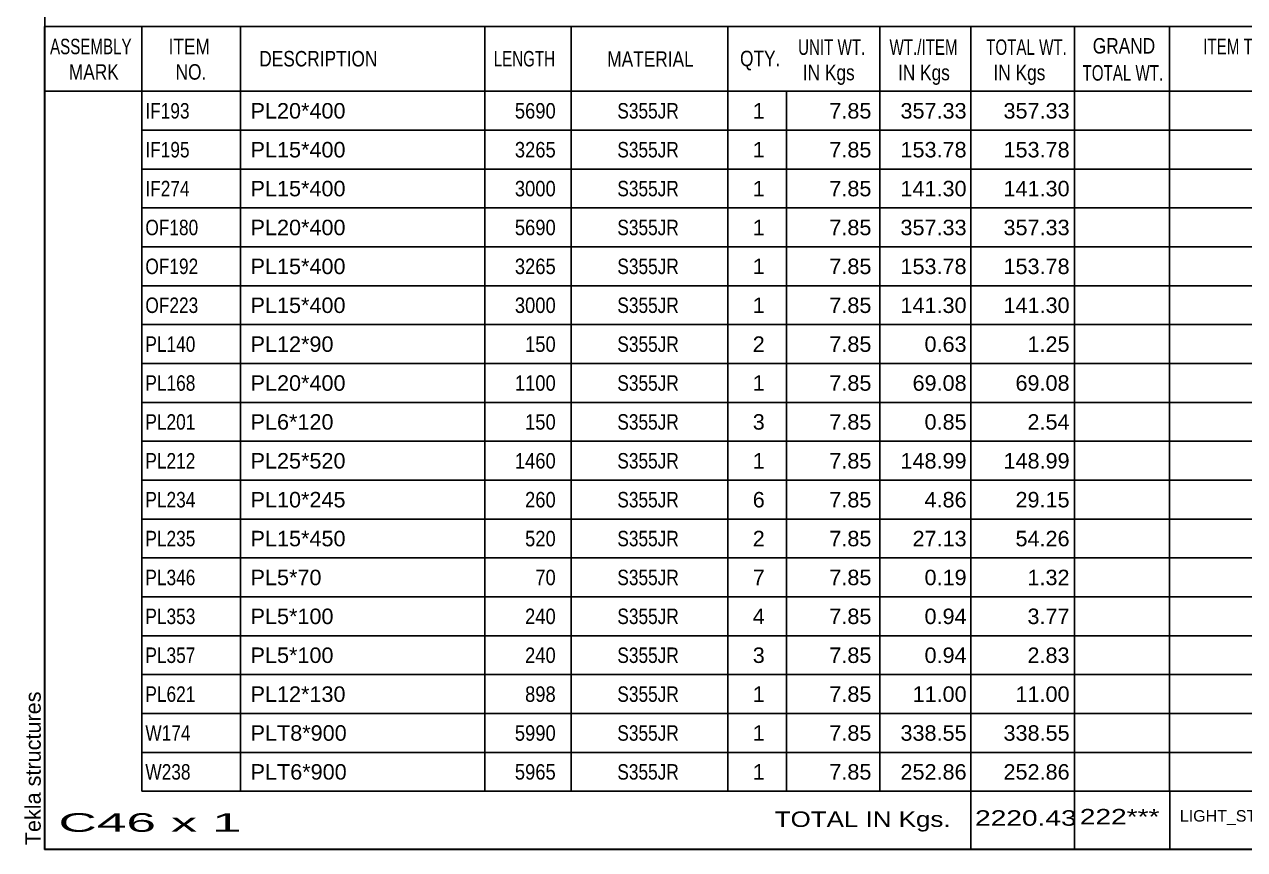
# Model space of a CAD drawing. Header units: millimetres. Extents: x -324 to 88, y -156 to 136.
# Drawn here: x -324.3 to -173.7, y -156.4 to -54.5 of the extents above; entities that cross this region are included whole.
import ezdxf

# ---------------------------------------------------------------- set-up
doc = ezdxf.new("R2010")
doc.units = ezdxf.units.MM
doc.styles.add('Arial', font='ARIAL.TTF', dxfattribs={"height": 0.2})

# ---------------------------------------------------------------- blocks, each defined once
blk = doc.blocks.new('Unknown-623355106-1210')
at = {"color": 5, "linetype": 'Continuous'}
for p, q in [((-321.79, 130.66), (-321.79, -156.34)), ((-321.79, -156.34), (88.21, -156.34))]:
    blk.add_line(p, q, dxfattribs=at)
at = {"color": 174, "linetype": 'Continuous', "style": 'Arial'}
blk.add_text('Tekla structures', height=1.9102, rotation=90, dxfattribs=at).set_placement((-322.29, -155.84))
blk = doc.blocks.new('CBS_BOM-623355106-7118')
at = {"color": 7, "linetype": 'Continuous'}
for p, q in [((-321.82, -62.78), (-321.82, -54.78)), ((-321.82, -54.78), (-166.9, -54.78)), ((-309.82, -62.78), (-309.82, -54.78)), ((-297.63, -62.78), (-297.63, -54.78)), ((-267.47, -62.78), (-267.47, -54.78)), ((-256.79, -62.78), (-256.79, -54.78)), ((-237.47, -62.78), (-237.47, -54.78)), ((-218.67, -62.78), (-218.67, -54.78)), ((-207.46, -62.78), (-207.46, -54.78)), ((-194.67, -62.78), (-194.67, -54.78)), ((-182.92, -62.78), (-182.92, -54.78)), ((-321.82, -62.78), (-166.9, -62.78)), ((-321.82, -67.58), (-321.82, -62.78)), ((-309.82, -67.58), (-309.82, -62.78)), ((-297.63, -67.58), (-297.63, -62.78)), ((-267.47, -67.58), (-267.47, -62.78)), ((-256.79, -67.58), (-256.79, -62.78)), ((-237.47, -67.58), (-237.47, -62.78)), ((-230.21, -67.58), (-230.21, -62.78)), ((-218.67, -67.58), (-218.67, -62.78)), ((-207.46, -67.58), (-207.46, -62.78)), ((-194.67, -67.58), (-194.67, -62.78)), ((-182.91, -67.58), (-182.91, -62.78)), ((-321.82, -72.38), (-321.82, -67.58)), ((-309.82, -67.58), (-166.9, -67.58)), ((-309.82, -72.38), (-309.82, -67.58)), ((-297.63, -72.38), (-297.63, -67.58)), ((-267.47, -72.38), (-267.47, -67.58)), ((-256.79, -72.38), (-256.79, -67.58)), ((-237.47, -72.38), (-237.47, -67.58)), ((-230.21, -72.38), (-230.21, -67.58)), ((-218.67, -72.38), (-218.67, -67.58)), ((-207.46, -72.38), (-207.46, -67.58)), ((-194.67, -72.38), (-194.67, -67.58)), ((-182.91, -72.38), (-182.91, -67.58)), ((-321.82, -77.18), (-321.82, -72.38)), ((-309.82, -72.38), (-166.9, -72.38)), ((-309.82, -77.18), (-309.82, -72.38)), ((-297.63, -77.18), (-297.63, -72.38)), ((-267.47, -77.18), (-267.47, -72.38)), ((-256.79, -77.18), (-256.79, -72.38)), ((-237.47, -77.18), (-237.47, -72.38)), ((-230.21, -77.18), (-230.21, -72.38)), ((-218.67, -77.18), (-218.67, -72.38)), ((-207.46, -77.18), (-207.46, -72.38)), ((-194.67, -77.18), (-194.67, -72.38)), ((-182.91, -77.18), (-182.91, -72.38)), ((-321.82, -81.98), (-321.82, -77.18)), ((-309.82, -77.18), (-166.9, -77.18)), ((-309.82, -81.98), (-309.82, -77.18)), ((-297.63, -81.98), (-297.63, -77.18)), ((-267.47, -81.98), (-267.47, -77.18)), ((-256.79, -81.98), (-256.79, -77.18)), ((-237.47, -81.98), (-237.47, -77.18)), ((-230.21, -81.98), (-230.21, -77.18)), ((-218.67, -81.98), (-218.67, -77.18)), ((-207.46, -81.98), (-207.46, -77.18)), ((-194.67, -81.98), (-194.67, -77.18)), ((-182.91, -81.98), (-182.91, -77.18)), ((-321.82, -86.78), (-321.82, -81.98)), ((-309.82, -81.98), (-166.9, -81.98)), ((-309.82, -86.78), (-309.82, -81.98)), ((-297.63, -86.78), (-297.63, -81.98)), ((-267.47, -86.78), (-267.47, -81.98)), ((-256.79, -86.78), (-256.79, -81.98)), ((-237.47, -86.78), (-237.47, -81.98)), ((-230.21, -86.78), (-230.21, -81.98)), ((-218.67, -86.78), (-218.67, -81.98)), ((-207.46, -86.78), (-207.46, -81.98)), ((-194.67, -86.78), (-194.67, -81.98)), ((-182.91, -86.78), (-182.91, -81.98)), ((-321.82, -91.58), (-321.82, -86.78)), ((-309.82, -86.78), (-166.9, -86.78)), ((-309.82, -91.58), (-309.82, -86.78)), ((-297.63, -91.58), (-297.63, -86.78)), ((-267.47, -91.58), (-267.47, -86.78)), ((-256.79, -91.58), (-256.79, -86.78)), ((-237.47, -91.58), (-237.47, -86.78)), ((-230.21, -91.58), (-230.21, -86.78)), ((-218.67, -91.58), (-218.67, -86.78)), ((-207.46, -91.58), (-207.46, -86.78)), ((-194.67, -91.58), (-194.67, -86.78)), ((-182.91, -91.58), (-182.91, -86.78)), ((-321.82, -96.38), (-321.82, -91.58)), ((-309.82, -91.58), (-166.9, -91.58)), ((-309.82, -96.38), (-309.82, -91.58)), ((-297.63, -96.38), (-297.63, -91.58)), ((-267.47, -96.38), (-267.47, -91.58)), ((-256.79, -96.38), (-256.79, -91.58)), ((-237.47, -96.38), (-237.47, -91.58)), ((-230.21, -96.38), (-230.21, -91.58)), ((-218.67, -96.38), (-218.67, -91.58)), ((-207.46, -96.38), (-207.46, -91.58)), ((-194.67, -96.38), (-194.67, -91.58)), ((-182.91, -96.38), (-182.91, -91.58)), ((-321.82, -101.18), (-321.82, -96.38)), ((-309.82, -96.38), (-166.9, -96.38)), ((-309.82, -101.18), (-309.82, -96.38)), ((-297.63, -101.18), (-297.63, -96.38)), ((-267.47, -101.18), (-267.47, -96.38)), ((-256.79, -101.18), (-256.79, -96.38)), ((-237.47, -101.18), (-237.47, -96.38)), ((-230.21, -101.18), (-230.21, -96.38)), ((-218.67, -101.18), (-218.67, -96.38)), ((-207.46, -101.18), (-207.46, -96.38)), ((-194.67, -101.18), (-194.67, -96.38)), ((-182.91, -101.18), (-182.91, -96.38)), ((-321.82, -105.98), (-321.82, -101.18)), ((-309.82, -101.18), (-166.9, -101.18)), ((-309.82, -105.98), (-309.82, -101.18)), ((-297.63, -105.98), (-297.63, -101.18)), ((-267.47, -105.98), (-267.47, -101.18)), ((-256.79, -105.98), (-256.79, -101.18)), ((-237.47, -105.98), (-237.47, -101.18)), ((-230.21, -105.98), (-230.21, -101.18)), ((-218.67, -105.98), (-218.67, -101.18)), ((-207.46, -105.98), (-207.46, -101.18)), ((-194.67, -105.98), (-194.67, -101.18)), ((-182.91, -105.98), (-182.91, -101.18)), ((-321.82, -110.78), (-321.82, -105.98)), ((-309.82, -105.98), (-166.9, -105.98)), ((-309.82, -110.78), (-309.82, -105.98)), ((-297.63, -110.78), (-297.63, -105.98)), ((-267.47, -110.78), (-267.47, -105.98)), ((-256.79, -110.78), (-256.79, -105.98)), ((-237.47, -110.78), (-237.47, -105.98)), ((-230.21, -110.78), (-230.21, -105.98)), ((-218.67, -110.78), (-218.67, -105.98)), ((-207.46, -110.78), (-207.46, -105.98)), ((-194.67, -110.78), (-194.67, -105.98)), ((-182.91, -110.78), (-182.91, -105.98)), ((-321.82, -115.58), (-321.82, -110.78)), ((-309.82, -110.78), (-166.9, -110.78)), ((-309.82, -115.58), (-309.82, -110.78)), ((-297.63, -115.58), (-297.63, -110.78)), ((-267.47, -115.58), (-267.47, -110.78)), ((-256.79, -115.58), (-256.79, -110.78)), ((-237.47, -115.58), (-237.47, -110.78)), ((-230.21, -115.58), (-230.21, -110.78)), ((-218.67, -115.58), (-218.67, -110.78)), ((-207.46, -115.58), (-207.46, -110.78)), ((-194.67, -115.58), (-194.67, -110.78)), ((-182.91, -115.58), (-182.91, -110.78)), ((-321.82, -120.38), (-321.82, -115.58)), ((-309.82, -115.58), (-166.9, -115.58)), ((-309.82, -120.38), (-309.82, -115.58)), ((-297.63, -120.38), (-297.63, -115.58)), ((-267.47, -120.38), (-267.47, -115.58)), ((-256.79, -120.38), (-256.79, -115.58)), ((-237.47, -120.38), (-237.47, -115.58)), ((-230.21, -120.38), (-230.21, -115.58)), ((-218.67, -120.38), (-218.67, -115.58)), ((-207.46, -120.38), (-207.46, -115.58)), ((-194.67, -120.38), (-194.67, -115.58)), ((-182.91, -120.38), (-182.91, -115.58)), ((-321.82, -125.18), (-321.82, -120.38)), ((-309.82, -120.38), (-166.9, -120.38)), ((-309.82, -125.18), (-309.82, -120.38)), ((-297.63, -125.18), (-297.63, -120.38)), ((-267.47, -125.18), (-267.47, -120.38)), ((-256.79, -125.18), (-256.79, -120.38)), ((-237.47, -125.18), (-237.47, -120.38)), ((-230.21, -125.18), (-230.21, -120.38)), ((-218.67, -125.18), (-218.67, -120.38)), ((-207.46, -125.18), (-207.46, -120.38)), ((-194.67, -125.18), (-194.67, -120.38)), ((-182.91, -125.18), (-182.91, -120.38)), ((-321.82, -129.98), (-321.82, -125.18)), ((-309.82, -125.18), (-166.9, -125.18)), ((-309.82, -129.98), (-309.82, -125.18)), ((-297.63, -129.98), (-297.63, -125.18)), ((-267.47, -129.98), (-267.47, -125.18)), ((-256.79, -129.98), (-256.79, -125.18)), ((-237.47, -129.98), (-237.47, -125.18)), ((-230.21, -129.98), (-230.21, -125.18)), ((-218.67, -129.98), (-218.67, -125.18)), ((-207.46, -129.98), (-207.46, -125.18)), ((-194.67, -129.98), (-194.67, -125.18)), ((-182.91, -129.98), (-182.91, -125.18)), ((-321.82, -134.78), (-321.82, -129.98)), ((-309.82, -129.98), (-166.9, -129.98)), ((-309.82, -134.78), (-309.82, -129.98)), ((-297.63, -134.78), (-297.63, -129.98)), ((-267.47, -134.78), (-267.47, -129.98)), ((-256.79, -134.78), (-256.79, -129.98)), ((-237.47, -134.78), (-237.47, -129.98)), ((-230.21, -134.78), (-230.21, -129.98)), ((-218.67, -134.78), (-218.67, -129.98)), ((-207.46, -134.78), (-207.46, -129.98)), ((-194.67, -134.78), (-194.67, -129.98)), ((-182.91, -134.78), (-182.91, -129.98)), ((-321.82, -139.58), (-321.82, -134.78)), ((-309.82, -134.78), (-166.9, -134.78)), ((-309.82, -139.58), (-309.82, -134.78)), ((-297.63, -139.58), (-297.63, -134.78)), ((-267.47, -139.58), (-267.47, -134.78)), ((-256.79, -139.58), (-256.79, -134.78)), ((-237.47, -139.58), (-237.47, -134.78)), ((-230.21, -139.58), (-230.21, -134.78)), ((-218.67, -139.58), (-218.67, -134.78)), ((-207.46, -139.58), (-207.46, -134.78)), ((-194.67, -139.58), (-194.67, -134.78)), ((-182.91, -139.58), (-182.91, -134.78)), ((-321.82, -144.38), (-321.82, -139.58)), ((-309.82, -139.58), (-166.9, -139.58)), ((-309.82, -144.38), (-309.82, -139.58)), ((-297.63, -144.38), (-297.63, -139.58)), ((-267.47, -144.38), (-267.47, -139.58)), ((-256.79, -144.38), (-256.79, -139.58)), ((-237.47, -144.38), (-237.47, -139.58)), ((-230.21, -144.38), (-230.21, -139.58)), ((-218.67, -144.38), (-218.67, -139.58)), ((-207.46, -144.38), (-207.46, -139.58)), ((-194.67, -144.38), (-194.67, -139.58)), ((-182.91, -144.38), (-182.91, -139.58)), ((-321.82, -149.18), (-321.82, -144.38)), ((-309.82, -144.38), (-166.9, -144.38)), ((-309.82, -149.18), (-309.82, -144.38)), ((-297.63, -149.18), (-297.63, -144.38)), ((-267.47, -149.18), (-267.47, -144.38)), ((-256.79, -149.18), (-256.79, -144.38)), ((-237.47, -149.18), (-237.47, -144.38)), ((-230.21, -149.18), (-230.21, -144.38)), ((-218.67, -149.18), (-218.67, -144.38)), ((-207.46, -149.18), (-207.46, -144.38)), ((-194.67, -149.18), (-194.67, -144.38)), ((-182.91, -149.18), (-182.91, -144.38)), ((-321.82, -156.38), (-321.82, -149.2)), ((-309.82, -149.18), (-166.9, -149.18)), ((-207.46, -156.38), (-207.46, -149.2)), ((-194.67, -156.38), (-194.67, -149.2)), ((-182.87, -156.38), (-182.87, -149.2)), ((-321.82, -156.38), (-166.9, -156.38))]:
    blk.add_line(p, q, dxfattribs=at)
at = {"color": 3, "linetype": 'Continuous', "style": 'Arial'}
for s, height, width, p in [('ASSEMBLY', 1.91, 0.7, (-321.14, -58.2)), ('ITEM', 1.91, 0.8, (-306.5, -58.2)), ('UNIT WT.', 1.91, 0.7, (-228.78, -58.28)), ('WT./ITEM', 1.91, 0.7, (-217.49, -58.28)), ('TOTAL WT.', 1.91, 0.7, (-205.56, -58.28)), ('GRAND', 1.91, 0.8, (-192.4, -58.12)), ('ITEM TYPE', 1.91, 0.7, (-178.76, -58.2)), ('DESCRIPTION', 1.9102, 0.8, (-295.31, -59.71)), ('LENGTH', 1.91, 0.7, (-266.36, -59.71)), ('MATERIAL', 1.91, 0.8, (-252.34, -59.75)), ('QTY.', 1.91, 0.8, (-235.95, -59.68)), ('MARK', 1.91, 0.8, (-318.82, -61.34)), ('NO.', 1.91, 0.8, (-305.64, -61.34)), ('IN Kgs', 1.91, 0.8, (-228.2, -61.42)), ('IN Kgs', 1.91, 0.8, (-216.45, -61.42)), ('IN Kgs', 1.91, 0.8, (-204.66, -61.42)), ('TOTAL WT.', 1.91, 0.7, (-193.66, -61.46))]:
    blk.add_text(s, height=height, dxfattribs=dict(at, width=width)).set_placement(p)
at = {"color": 7, "linetype": 'Continuous', "style": 'Arial'}
for s, width, p in [('IF193', 0.8, (-309.37, -66.14)), ('5690', 0.85, (-263.75, -66.14)), ('S355JR', 0.8, (-251.1, -66.14)), ('IF195', 0.8, (-309.37, -70.94)), ('3265', 0.85, (-263.75, -70.94)), ('S355JR', 0.8, (-251.1, -70.94)), ('IF274', 0.8, (-309.37, -75.74)), ('3000', 0.85, (-263.75, -75.74)), ('S355JR', 0.8, (-251.1, -75.74)), ('OF180', 0.8, (-309.37, -80.54)), ('5690', 0.85, (-263.75, -80.54)), ('S355JR', 0.8, (-251.1, -80.54)), ('OF192', 0.8, (-309.37, -85.34)), ('3265', 0.85, (-263.75, -85.34)), ('S355JR', 0.8, (-251.1, -85.34)), ('OF223', 0.8, (-309.37, -90.14)), ('3000', 0.85, (-263.75, -90.14)), ('S355JR', 0.8, (-251.1, -90.14)), ('PL140', 0.8, (-309.37, -94.94)), ('150', 0.85, (-262.49, -94.94)), ('S355JR', 0.8, (-251.1, -94.94)), ('PL168', 0.8, (-309.37, -99.74)), ('1100', 0.85, (-263.75, -99.74)), ('S355JR', 0.8, (-251.1, -99.74)), ('PL201', 0.8, (-309.37, -104.54)), ('150', 0.85, (-262.49, -104.54)), ('S355JR', 0.8, (-251.1, -104.54)), ('PL212', 0.8, (-309.37, -109.34)), ('1460', 0.85, (-263.75, -109.34)), ('S355JR', 0.8, (-251.1, -109.34)), ('PL234', 0.8, (-309.37, -114.14)), ('260', 0.85, (-262.49, -114.14)), ('S355JR', 0.8, (-251.1, -114.14)), ('PL235', 0.8, (-309.37, -118.94)), ('520', 0.85, (-262.49, -118.94)), ('S355JR', 0.8, (-251.1, -118.94)), ('PL346', 0.8, (-309.37, -123.74)), ('70', 0.85, (-261.23, -123.74)), ('S355JR', 0.8, (-251.1, -123.74)), ('PL353', 0.8, (-309.37, -128.54)), ('240', 0.85, (-262.49, -128.54)), ('S355JR', 0.8, (-251.1, -128.54)), ('PL357', 0.8, (-309.37, -133.34)), ('240', 0.85, (-262.49, -133.34)), ('S355JR', 0.8, (-251.1, -133.34)), ('PL621', 0.8, (-309.37, -138.14)), ('898', 0.85, (-262.49, -138.14)), ('S355JR', 0.8, (-251.1, -138.14)), ('W174', 0.8, (-309.37, -142.94)), ('5990', 0.85, (-263.75, -142.94)), ('S355JR', 0.8, (-251.1, -142.94)), ('W238', 0.8, (-309.37, -147.74)), ('5965', 0.85, (-263.75, -147.74)), ('S355JR', 0.8, (-251.1, -147.74))]:
    blk.add_text(s, height=1.91, dxfattribs=dict(at, width=width)).set_placement(p)
for s, p in [('PL20*400', (-296.38, -66.14)), ('1', (-234.38, -66.14)), ('7.85', (-224.92, -66.14)), ('357.33', (-216.14, -66.14)), ('357.33', (-203.42, -66.14)), ('PL15*400', (-296.38, -70.94)), ('1', (-234.38, -70.94)), ('7.85', (-224.92, -70.94)), ('153.78', (-216.14, -70.94)), ('153.78', (-203.42, -70.94)), ('PL15*400', (-296.38, -75.74)), ('7.85', (-224.92, -75.74)), ('141.30', (-216.14, -75.74)), ('141.30', (-203.42, -75.74)), ('1', (-234.38, -75.74)), ('PL20*400', (-296.38, -80.54)), ('1', (-234.38, -80.54)), ('7.85', (-224.92, -80.54)), ('357.33', (-216.14, -80.54)), ('357.33', (-203.42, -80.54)), ('PL15*400', (-296.38, -85.34)), ('1', (-234.38, -85.34)), ('7.85', (-224.92, -85.34)), ('153.78', (-216.14, -85.34)), ('153.78', (-203.42, -85.34)), ('PL15*400', (-296.38, -90.14)), ('1', (-234.38, -90.14)), ('7.85', (-224.92, -90.14)), ('141.30', (-216.14, -90.14)), ('141.30', (-203.42, -90.14)), ('PL12*90', (-296.38, -94.94)), ('2', (-234.38, -94.94)), ('7.85', (-224.92, -94.94)), ('0.63', (-213.17, -94.94)), ('1.25', (-200.46, -94.94)), ('PL20*400', (-296.38, -99.74)), ('1', (-234.38, -99.74)), ('7.85', (-224.92, -99.74)), ('69.08', (-214.65, -99.74)), ('69.08', (-201.94, -99.74)), ('PL6*120', (-296.38, -104.54)), ('3', (-234.38, -104.54)), ('7.85', (-224.92, -104.54)), ('0.85', (-213.17, -104.54)), ('2.54', (-200.46, -104.54)), ('PL25*520', (-296.38, -109.34)), ('1', (-234.38, -109.34)), ('7.85', (-224.92, -109.34)), ('148.99', (-216.14, -109.34)), ('148.99', (-203.42, -109.34)), ('PL10*245', (-296.38, -114.14)), ('6', (-234.38, -114.14)), ('7.85', (-224.92, -114.14)), ('4.86', (-213.17, -114.14)), ('29.15', (-201.94, -114.14)), ('PL15*450', (-296.38, -118.94)), ('2', (-234.38, -118.94)), ('7.85', (-224.92, -118.94)), ('27.13', (-214.65, -118.94)), ('54.26', (-201.94, -118.94)), ('PL5*70', (-296.38, -123.74)), ('7', (-234.38, -123.74)), ('7.85', (-224.92, -123.74)), ('0.19', (-213.17, -123.74)), ('1.32', (-200.46, -123.74)), ('PL5*100', (-296.38, -128.54)), ('4', (-234.38, -128.54)), ('7.85', (-224.92, -128.54)), ('0.94', (-213.17, -128.54)), ('3.77', (-200.46, -128.54)), ('PL5*100', (-296.38, -133.34)), ('3', (-234.38, -133.34)), ('7.85', (-224.92, -133.34)), ('0.94', (-213.17, -133.34)), ('2.83', (-200.46, -133.34)), ('PL12*130', (-296.38, -138.14)), ('1', (-234.38, -138.14)), ('7.85', (-224.92, -138.14)), ('11.00', (-214.65, -138.14)), ('11.00', (-201.94, -138.14)), ('PLT8*900', (-296.38, -142.94)), ('1', (-234.38, -142.94)), ('7.85', (-224.92, -142.94)), ('338.55', (-216.14, -142.94)), ('338.55', (-203.42, -142.94)), ('PLT6*900', (-296.38, -147.74)), ('1', (-234.38, -147.74)), ('7.85', (-224.92, -147.74)), ('252.86', (-216.14, -147.74)), ('252.86', (-203.42, -147.74))]:
    blk.add_text(s, height=1.91, dxfattribs=at).set_placement(p)
at = {"color": 6, "linetype": 'Continuous', "style": 'Arial'}
for s, height, width, p in [('C46 x 1', 2.292, 2.05, (-320.1, -154.18)), ('TOTAL IN Kgs.', 1.9102, 1.2, (-231.66, -153.58)), ('2220.43', 1.91, 1.3, (-206.93, -153.43)), ('222***', 1.91, 1.3, (-194, -153.27))]:
    blk.add_text(s, height=height, dxfattribs=dict(at, width=width)).set_placement(p)
blk.add_text('LIGHT_STEEL', height=1.4135, dxfattribs=at).set_placement((-181.65, -152.92))

msp = doc.modelspace()

# ---------------------------------------------------------------- block references
for name in ['Unknown-623355106-1210', 'CBS_BOM-623355106-7118']:
    msp.add_blockref(name, (0, 0))

doc.saveas('drawing.dxf')
